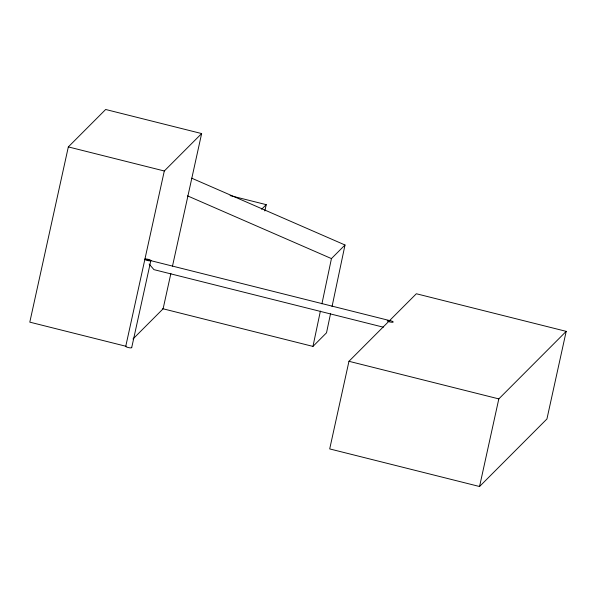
<?xml version="1.0" encoding="UTF-8"?>
<svg xmlns="http://www.w3.org/2000/svg" width="596" height="596" viewBox="0 0 596 596"><rect width="100%" height="100%" fill="white"/><g stroke="black" fill="none" stroke-linecap="round" stroke-linejoin="round"><path stroke-width="0.89" d="M162.581 308.668L312.96 346.403L320.387 311.097M321.915 303.848L331.443 258.59L345.01 244.993L191.681 178.174M330.519 313.794L326.519 332.806L312.96 346.403M332.046 306.553L345.01 244.993M68.331 146.907L29.8 322.145L125.771 346.224L164.302 170.985L201.634 133.564L105.663 109.485L68.331 146.907L164.302 170.985M131.709 347.58L150.84 260.586A3.062 0.656 12.4 0 0 146.527 259.036A3.062 0.656 12.4 0 0 146.199 260.132A3.062 0.656 12.4 0 0 150.84 260.586M170.896 273.393L163.11 308.803L132.975 339.005M172.49 266.129L201.634 133.564M264.833 210.977L266.226 204.651L230.116 195.592M348.965 361.295L329.7 448.915L479.549 486.515L546.934 418.973L566.2 331.354L416.351 293.754L348.965 361.295L498.815 398.895L566.2 331.354M479.549 486.515L498.815 398.895M261.629 209.263L266.226 204.651M144.91 259.178L389.598 320.566M383.295 327.182L153.954 269.638L149.134 264.058M187.487 195.846L331.443 258.59M131.478 347.282A3.062 0.656 12.4 0 1 128.617 347.617A3.062 0.656 12.4 0 1 126.039 346.105M388.57 321.572A3.062 0.656 12.4 0 0 393.211 322.026A3.062 0.656 12.4 0 0 388.89 320.477A3.062 0.656 12.4 0 0 388.57 321.572"/></g></svg>
